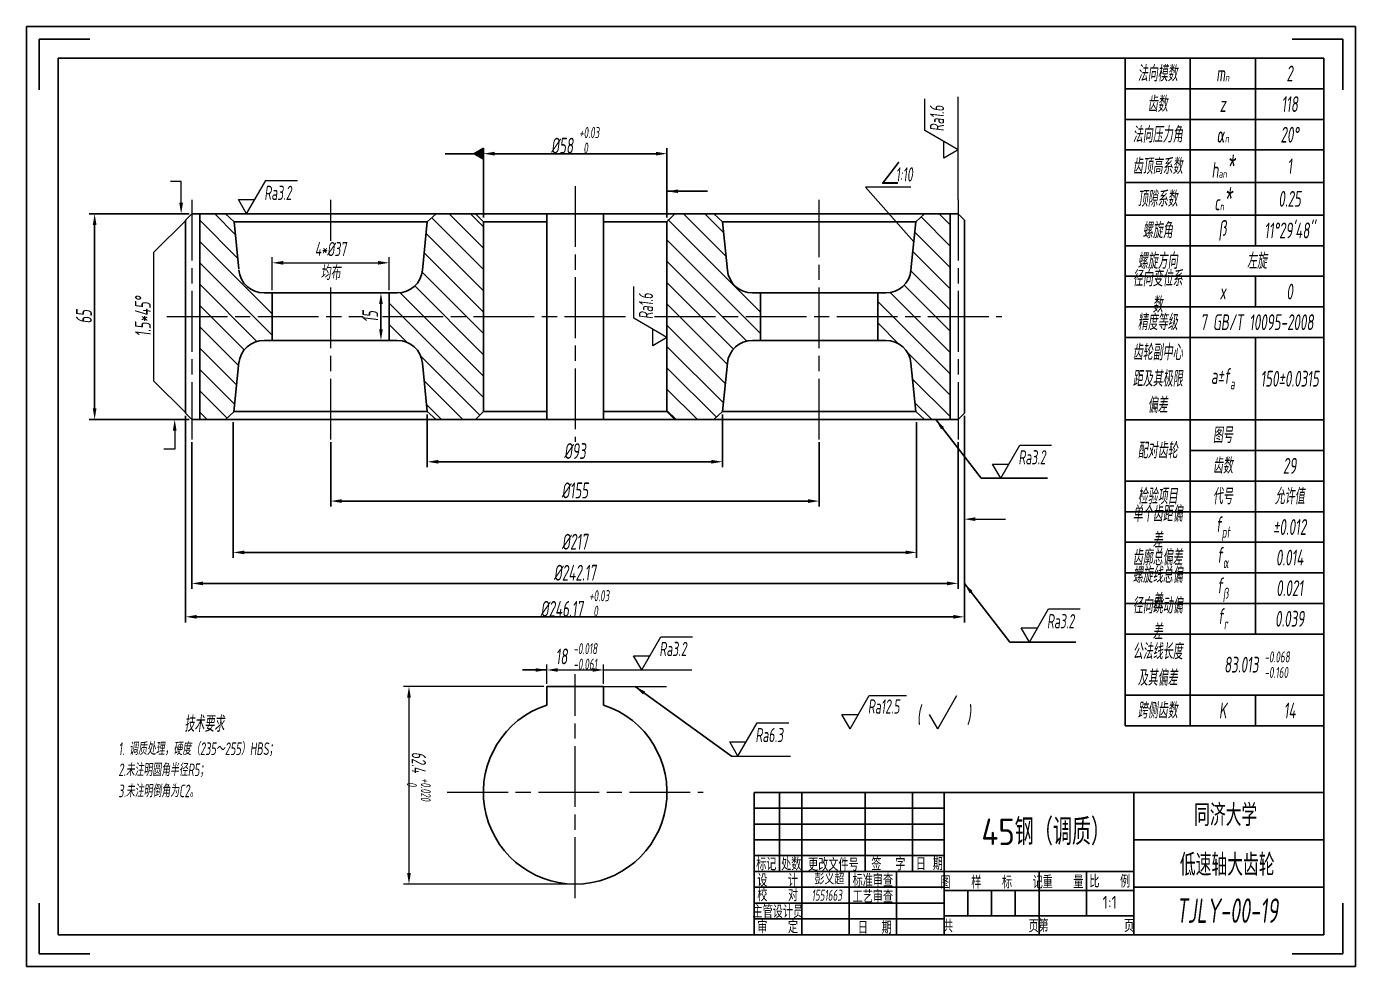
# Model space of a CAD drawing. Extents: x 6161 to 8470, y 661 to 1010.
# Drawn here: x 6161.2 to 6581.2, y 660.9 to 957.9 of the extents above; entities that cross this region are included whole.
import ezdxf
from ezdxf.enums import TextEntityAlignment as Align

# ---------------------------------------------------------------- set-up
doc = ezdxf.new("R2010")
doc.units = 0
doc.header["$LTSCALE"] = 0.8
doc.linetypes.add('ACAD_ISO08W100', pattern=[36, 24, -3, 6, -3])
doc.layers.get('0').update_dxf_attribs({"linetype": 'CONTINUOUS'})
doc.layers.get('Defpoints').update_dxf_attribs({"linetype": 'CONTINUOUS'})
doc.layers.add('OBJ', color=7, linetype='CONTINUOUS')
doc.layers.add('OTH', color=3, linetype='CONTINUOUS')
for name, color, linetype, lineweight in [('zhongxin', 1, 'ACAD_ISO08W100', 9), ('标注', 5, 'CONTINUOUS', 9), ('粗实线', 7, 'CONTINUOUS', 25), ('细实线 波浪线', 3, 'CONTINUOUS', 9)]:
    doc.layers.add(name, color=color, linetype=linetype, lineweight=lineweight)
doc.styles.get("Standard").update_dxf_attribs({"font": 'gbenor.shx', "width": 0.7, "oblique": 7, "height": 5, "bigfont": 'gbcbig.shx'})
doc.styles.add('工程字', font='gbenor.shx', dxfattribs={"bigfont": 'gbcbig.shx'})
doc.dimstyles.new('GB-35', dxfattribs={"dimtxt": 4.5, "dimasz": 3.5, "dimexe": 1.75, "dimexo": 0.875, "dimgap": 0.875, "dimtad": 1, "dimdsep": 46, "dimtxsty": 'Standard', "dimcen": 3.5, "dimadec": 0, "dimazin": 0, "dimtfac": 0.7, "dimtmove": 0, "dimatfit": 3, "dimfxl": 1, "dimtzin": 0, "dimarcsym": 0})

# ---------------------------------------------------------------- blocks, each defined once
blk = doc.blocks.new('*T39')
at = {"layer": '标注', "color": 0, "linetype": 'ByBlock', "lineweight": -2, "transparency": 16777216}
for p, q in [((0, 0), (62.74, 0)), ((0, 0), (0, -210.97)), ((20.5, 0), (20.5, -210.97)), ((41.18, 0), (41.18, -59.25)), ((62.74, 0), (62.74, -210.97)), ((0, -9.67), (62.74, -9.67)), ((0, -19.33), (62.74, -19.33)), ((0, -29), (62.74, -29)), ((0, -39.29), (62.74, -39.29)), ((0, -49.58), (62.74, -49.58)), ((0, -59.25), (62.74, -59.25)), ((0, -68.92), (62.74, -68.92)), ((41.18, -68.92), (41.18, -78.58)), ((0, -78.58), (62.74, -78.58)), ((0, -88.25), (62.74, -88.25)), ((41.18, -88.25), (41.18, -181.97)), ((0, -114.3), (62.74, -114.3)), ((20.5, -123.97), (62.74, -123.97)), ((0, -133.64), (62.74, -133.64)), ((0, -143.3), (62.74, -143.3)), ((0, -152.97), (62.74, -152.97)), ((0, -162.64), (62.74, -162.64)), ((0, -172.3), (62.74, -172.3)), ((0, -181.97), (62.74, -181.97)), ((0, -201.3), (62.74, -201.3)), ((41.18, -201.3), (41.18, -210.97)), ((0, -210.97), (62.74, -210.97))]:
    blk.add_line(p, q, dxfattribs=at)
at = {"layer": '标注', "color": 0, "transparency": 16777216, "char_height": 5, "attachment_point": 5}
for s, insert, width in [('法向模数', (10.25, -4.83), 17.5046), ('m{\\H0.5x;n}', (30.84, -4.83), 17.6741), ('2', (51.96, -4.83), 18.5597), ('齿数', (10.25, -14.5), 17.5046), ('118', (51.96, -14.5), 18.5597), ('z', (30.84, -14.5), 17.6741), ('法向压力角', (10.25, -24.17), 17.5046), ('α{\\H0.5x;n}', (30.84, -24.17), 17.6741), ('20%%D', (51.96, -24.17), 18.5597), ('齿顶高系数', (10.25, -34.15), 17.5046), ('h{\\H0.5x;an\\fArial Narrow|b0|i0|c0|p34;\\H2.9166x;\\C256;*}', (30.84, -34.15), 17.6741), ('1', (51.96, -34.15), 18.5597), ('顶隙系数', (10.25, -44.44), 17.5046), ('c{\\H0.5x;n\\fArial Narrow|b0|i0|c0|p34;\\H2.9166x;\\C256;*}', (30.84, -44.44), 17.6741), ('0.25', (51.96, -44.44), 18.5597), ('螺旋角', (10.25, -54.42), 17.5046), ('β', (30.84, -54.42), 17.6741), ("11%%D29'48''", (51.96, -54.42), 18.5597), ('螺旋方向', (10.25, -64.08), 17.5046), ('左旋', (41.62, -64.08), 39.2337), ('径向变位系数', (10.25, -73.75), 17.5046), ('0', (51.96, -73.75), 18.5597), ('x', (30.84, -73.75), 17.6741), ('精度等级', (10.25, -83.42), 17.5046), ('7 GB/T 10095-2008', (41.62, -83.42), 39.2337), ('齿轮副中心距及其极限偏差', (10.25, -101.28), 17.5046), ('\\A1;a%%Pf{\\H0.7x;\\S^ a;}', (30.84, -101.28), 17.6741), ('150%%P0.0315', (51.96, -101.28), 18.5597), ('图号', (30.84, -119.14), 17.6741), ('配对齿轮', (10.25, -123.97), 17.5046), ('齿数', (30.84, -128.8), 17.6741), ('29', (51.96, -128.8), 18.5597), ('检验项目', (10.25, -138.47), 17.5046), ('代号', (30.84, -138.47), 17.6741), ('允许值', (51.96, -138.47), 18.5597), ('单个齿距偏差', (10.25, -148.14), 17.5046), ('\\A1;f{\\H0.7x;\\S^ pt;}', (30.84, -148.14), 17.6741), ('%%P0.012', (51.96, -148.14), 18.5597), ('齿廓总偏差', (10.25, -157.8), 17.5046), ('\\A1;f{\\H0.7x;\\S^ α;}', (30.84, -157.8), 17.6741), ('0.014', (51.96, -157.8), 18.5597), ('螺旋线总偏差', (10.25, -167.47), 17.5046), ('\\A1;f{\\H0.7x;\\S^ β;}', (30.84, -167.47), 17.6741), ('0.021', (51.96, -167.47), 18.5597), ('径向跳动偏差', (10.25, -177.14), 17.5046), ('\\A1;f{\\H0.7x;\\S^ r;}', (30.84, -177.14), 17.6741), ('0.039', (51.96, -177.14), 18.5597), ('公法线长度及其偏差', (10.25, -191.64), 17.5046), ('\\A1;83.013 {\\H0.7x;\\S-0.068^ -0.160;}', (41.62, -191.64), 39.2337), ('跨侧齿数', (10.25, -206.14), 17.5046), ('K', (30.84, -206.14), 17.6741), ('14', (51.96, -206.14), 18.5597)]:
    blk.add_mtext(s, dxfattribs=dict(at, insert=insert, width=width))
blk = doc.blocks.new('*D40')
at = {"layer": 'Defpoints', "color": 0, "transparency": 16777216}
for p in [(6363.62, 917.77), (6305.62, 896.76), (6363.62, 896.76)]:
    blk.add_point(p, dxfattribs=at)
at = {"layer": '标注', "color": 0, "lineweight": -2, "transparency": 16777216}
for p, q in [((6305.62, 897.64), (6305.62, 919.52)), ((6309.12, 917.77), (6360.12, 917.77)), ((6363.62, 897.64), (6363.62, 919.52))]:
    blk.add_line(p, q, dxfattribs=at)
at = {"layer": '标注', "color": 0, "transparency": 16777216}
for points in [[(6309.12, 918.36), (6309.12, 917.19), (6305.62, 917.77)], [(6360.12, 918.36), (6360.12, 917.19), (6363.62, 917.77)]]:
    blk.add_solid(points, dxfattribs=at)
at = {"layer": '标注', "color": 0, "transparency": 16777216, "insert": (6334.62, 921.99), "char_height": 5, "attachment_point": 5}
blk.add_mtext('%%C58 {\\H0.7x;\\S+0.03^  0;}', dxfattribs=at)
blk = doc.blocks.new('*D42')
at = {"layer": 'Defpoints', "color": 0, "transparency": 16777216}
for p in [(6287.89, 836.25), (6381.19, 836.25), (6381.19, 820.41)]:
    blk.add_point(p, dxfattribs=at)
at = {"layer": '标注', "color": 0, "lineweight": -2, "transparency": 16777216}
for p, q in [((6287.89, 835.38), (6287.89, 818.66)), ((6381.19, 835.38), (6381.19, 818.66)), ((6291.39, 820.41), (6377.69, 820.41))]:
    blk.add_line(p, q, dxfattribs=at)
at = {"layer": '标注', "color": 0, "transparency": 16777216}
for points in [[(6291.39, 821), (6291.39, 819.83), (6287.89, 820.41)], [(6377.69, 821), (6377.69, 819.83), (6381.19, 820.41)]]:
    blk.add_solid(points, dxfattribs=at)
at = {"layer": '标注', "color": 0, "transparency": 16777216, "insert": (6334.54, 823.79), "char_height": 5, "attachment_point": 5}
blk.add_mtext('%%C93', dxfattribs=at)
blk = doc.blocks.new('*D43')
at = {"layer": 'Defpoints', "color": 0, "transparency": 16777216}
for p in [(6257.34, 827.46), (6411.74, 827.46), (6411.74, 807.99)]:
    blk.add_point(p, dxfattribs=at)
at = {"layer": '标注', "color": 0, "lineweight": -2, "transparency": 16777216}
for p, q in [((6257.34, 826.58), (6257.34, 806.24)), ((6411.74, 826.58), (6411.74, 806.24)), ((6260.84, 807.99), (6408.24, 807.99))]:
    blk.add_line(p, q, dxfattribs=at)
at = {"layer": '标注', "color": 0, "transparency": 16777216}
for points in [[(6260.84, 808.57), (6260.84, 807.41), (6257.34, 807.99)], [(6408.24, 808.57), (6408.24, 807.41), (6411.74, 807.99)]]:
    blk.add_solid(points, dxfattribs=at)
at = {"layer": '标注', "color": 0, "transparency": 16777216, "insert": (6334.54, 811.36), "char_height": 5, "attachment_point": 5}
blk.add_mtext('%%C155', dxfattribs=at)
blk = doc.blocks.new('*D41')
at = {"layer": 'Defpoints', "color": 0, "transparency": 16777216}
for p in [(6226.51, 833.76), (6442.54, 833.76), (6442.54, 791.77)]:
    blk.add_point(p, dxfattribs=at)
at = {"layer": '标注', "color": 0, "lineweight": -2, "transparency": 16777216}
for p, q in [((6226.51, 832.89), (6226.51, 790.02)), ((6442.54, 832.89), (6442.54, 790.02)), ((6230.01, 791.77), (6439.04, 791.77))]:
    blk.add_line(p, q, dxfattribs=at)
at = {"layer": '标注', "color": 0, "transparency": 16777216}
for points in [[(6230.01, 792.35), (6230.01, 791.18), (6226.51, 791.77)], [(6439.04, 792.35), (6439.04, 791.18), (6442.54, 791.77)]]:
    blk.add_solid(points, dxfattribs=at)
at = {"layer": '标注', "color": 0, "transparency": 16777216, "insert": (6334.52, 795.14), "char_height": 5, "attachment_point": 5}
blk.add_mtext('%%C217', dxfattribs=at)
blk = doc.blocks.new('*D44')
at = {"layer": 'Defpoints', "color": 0, "transparency": 16777216}
for p in [(6213.45, 827.46), (6455.62, 827.46), (6455.62, 781.97)]:
    blk.add_point(p, dxfattribs=at)
at = {"layer": '标注', "color": 0, "lineweight": -2, "transparency": 16777216}
for p, q in [((6213.45, 826.58), (6213.45, 780.22)), ((6455.62, 826.58), (6455.62, 780.22)), ((6216.95, 781.97), (6452.12, 781.97))]:
    blk.add_line(p, q, dxfattribs=at)
at = {"layer": '标注', "color": 0, "transparency": 16777216}
for points in [[(6216.95, 782.55), (6216.95, 781.38), (6213.45, 781.97)], [(6452.12, 782.55), (6452.12, 781.38), (6455.62, 781.97)]]:
    blk.add_solid(points, dxfattribs=at)
at = {"layer": '标注', "color": 0, "transparency": 16777216, "insert": (6334.54, 785.34), "char_height": 5, "attachment_point": 5}
blk.add_mtext('%%C242.17', dxfattribs=at)
blk = doc.blocks.new('*D45')
at = {"layer": 'Defpoints', "color": 0, "transparency": 16777216}
for p in [(6211.45, 835.76), (6457.62, 835.76), (6457.62, 771.41)]:
    blk.add_point(p, dxfattribs=at)
at = {"layer": '标注', "color": 0, "lineweight": -2, "transparency": 16777216}
for p, q in [((6211.45, 834.89), (6211.45, 769.66)), ((6457.62, 834.89), (6457.62, 769.66)), ((6214.95, 771.41), (6454.12, 771.41))]:
    blk.add_line(p, q, dxfattribs=at)
at = {"layer": '标注', "color": 0, "transparency": 16777216}
for points in [[(6214.95, 772), (6214.95, 770.83), (6211.45, 771.41)], [(6454.12, 772), (6454.12, 770.83), (6457.62, 771.41)]]:
    blk.add_solid(points, dxfattribs=at)
at = {"layer": '标注', "color": 0, "transparency": 16777216, "insert": (6334.54, 775.63), "char_height": 5, "attachment_point": 5}
blk.add_mtext('%%C246.17 {\\H0.7x;\\S+0.03^  0;}', dxfattribs=at)
blk = doc.blocks.new('*D46')
at = {"layer": 'Defpoints', "color": 0, "transparency": 16777216}
for p in [(6182.74, 898.76), (6213.45, 898.76), (6213.45, 833.76)]:
    blk.add_point(p, dxfattribs=at)
at = {"layer": '标注', "color": 0, "lineweight": -2, "transparency": 16777216}
for p, q in [((6212.58, 898.76), (6180.99, 898.76)), ((6182.74, 837.26), (6182.74, 895.26)), ((6212.58, 833.76), (6180.99, 833.76))]:
    blk.add_line(p, q, dxfattribs=at)
at = {"layer": '标注', "color": 0, "transparency": 16777216}
for points in [[(6182.15, 895.26), (6183.32, 895.26), (6182.74, 898.76)], [(6182.15, 837.26), (6183.32, 837.26), (6182.74, 833.76)]]:
    blk.add_solid(points, dxfattribs=at)
at = {"layer": '标注', "color": 0, "transparency": 16777216, "insert": (6179.36, 866.26), "char_height": 5, "attachment_point": 5, "rotation": 90}
blk.add_mtext('65', dxfattribs=at)
blk = doc.blocks.new('*D47')
at = {"layer": 'Defpoints', "color": 0, "transparency": 16777216}
for p in [(6267.27, 873.76), (6267.27, 858.76), (6273.23, 858.76)]:
    blk.add_point(p, dxfattribs=at)
at = {"layer": '标注', "color": 0, "lineweight": -2, "transparency": 16777216}
for p, q in [((6268.14, 873.76), (6274.98, 873.76)), ((6273.23, 870.26), (6273.23, 862.26)), ((6268.14, 858.76), (6274.98, 858.76))]:
    blk.add_line(p, q, dxfattribs=at)
at = {"layer": '标注', "color": 0, "transparency": 16777216}
for points in [[(6272.64, 870.26), (6273.81, 870.26), (6273.23, 873.76)], [(6272.64, 862.26), (6273.81, 862.26), (6273.23, 858.76)]]:
    blk.add_solid(points, dxfattribs=at)
at = {"layer": '标注', "color": 0, "transparency": 16777216, "insert": (6269.85, 866.26), "char_height": 5, "attachment_point": 5, "rotation": 90}
blk.add_mtext('15', dxfattribs=at)

msp = doc.modelspace()

# ---------------------------------------------------------------- hatches: boundary and pattern name
at = {"layer": '细实线 波浪线'}
h = msp.add_hatch(dxfattribs=at)
h.set_pattern_fill('ANSI31', color=256, scale=1.5, angle=-90)
h.set_pattern_definition([(315, (4253.3395, 717.568), (3.367596, 3.367596), [])])
edge = h.paths.add_edge_path()
edge.add_line((6445.038, 898.763), (6442.289, 896.275))
edge.add_line((6442.289, 896.275), (6440.758, 880.967))
edge.add_arc((6432.798, 881.763), 8, 270, 354.28941, ccw=False)
edge.add_line((6432.798, 873.763), (6430.238, 873.763))
edge.add_line((6430.238, 873.763), (6430.238, 858.763))
edge.add_line((6430.238, 858.763), (6432.798, 858.763))
edge.add_arc((6432.798, 850.763), 8, 5.71059, 90, ccw=False)
edge.add_line((6440.758, 851.559), (6442.538, 833.763))
edge.add_line((6442.538, 833.763), (6453.121, 833.763))
edge.add_line((6453.121, 833.763), (6453.121, 898.763))
edge.add_line((6453.121, 898.763), (6445.038, 898.763))
edge = h.paths.add_edge_path()
edge.add_line((6378.438, 833.763), (6381.186, 836.251))
edge.add_line((6381.186, 836.251), (6382.717, 851.559))
edge.add_arc((6390.677, 850.763), 8, 90, 174.28941, ccw=False)
edge.add_line((6390.677, 858.763), (6393.238, 858.763))
edge.add_line((6393.238, 858.763), (6393.238, 873.763))
edge.add_line((6393.238, 873.763), (6390.677, 873.763))
edge.add_arc((6390.677, 881.763), 8, 185.71059, 270, ccw=False)
edge.add_line((6382.717, 880.967), (6380.938, 898.763))
edge.add_line((6380.938, 898.763), (6365.621, 898.763))
edge.add_line((6365.621, 898.763), (6363.621, 896.763))
edge.add_line((6363.621, 896.763), (6363.621, 835.763))
edge.add_line((6363.621, 835.763), (6365.621, 833.763))
edge.add_line((6365.621, 833.763), (6378.438, 833.763))
edge = h.paths.add_edge_path()
edge.add_line((6224.067, 833.763), (6226.783, 836.221))
edge.add_line((6226.783, 836.221), (6228.317, 851.559))
edge.add_arc((6236.277, 850.763), 8, 90, 174.28941, ccw=False)
edge.add_line((6236.277, 858.763), (6238.838, 858.763))
edge.add_line((6238.838, 858.763), (6238.838, 873.763))
edge.add_line((6238.838, 873.763), (6236.277, 873.763))
edge.add_arc((6236.277, 881.763), 8, 185.71059, 270, ccw=False)
edge.add_line((6228.317, 880.967), (6226.538, 898.763))
edge.add_line((6226.538, 898.763), (6215.954, 898.763))
edge.add_line((6215.954, 898.763), (6215.954, 833.763))
edge.add_line((6215.954, 833.763), (6224.067, 833.763))
edge = h.paths.add_edge_path()
edge.add_line((6303.121, 833.763), (6305.621, 836.263))
edge.add_line((6305.621, 836.263), (6305.621, 896.763))
edge.add_line((6305.621, 896.763), (6303.621, 898.763))
edge.add_line((6303.621, 898.763), (6290.638, 898.763))
edge.add_line((6290.638, 898.763), (6287.889, 896.275))
edge.add_line((6287.889, 896.275), (6286.358, 880.967))
edge.add_arc((6278.398, 881.763), 8, 270, 354.28941, ccw=False)
edge.add_line((6278.398, 873.763), (6275.838, 873.763))
edge.add_line((6275.838, 873.763), (6275.838, 858.763))
edge.add_line((6275.838, 858.763), (6278.398, 858.763))
edge.add_arc((6278.398, 850.763), 8, 5.71059, 90, ccw=False)
edge.add_line((6286.358, 851.559), (6288.138, 833.763))
edge.add_line((6288.138, 833.763), (6303.121, 833.763))

# ---------------------------------------------------------------- linework, layer by layer
at = {"layer": 'OBJ', "color": 18, "true_color": 0x000000}
for p, q in [((6571.226, 715.933), (6391.226, 715.933)), ((6391.226, 670.933), (6391.226, 715.933)), ((6391.226, 670.933), (6391.226, 715.933)), ((6391.226, 715.933), (6391.226, 670.933)), ((6451.226, 715.933), (6451.226, 670.933)), ((6511.226, 715.933), (6511.226, 670.933)), ((6511.226, 700.933), (6571.226, 700.933)), ((6511.226, 690.933), (6391.226, 690.933)), ((6511.226, 685.933), (6571.226, 685.933))]:
    msp.add_line(p, q, dxfattribs=at)
at = {"layer": 'OTH', "color": 18, "true_color": 0x000000}
for p, q in [((6399.226, 715.933), (6399.226, 690.933)), ((6406.226, 690.933), (6406.226, 715.933)), ((6426.226, 715.933), (6426.226, 690.933)), ((6441.226, 715.933), (6441.226, 690.933)), ((6451.226, 710.933), (6391.226, 710.933)), ((6451.226, 705.933), (6391.226, 705.933)), ((6451.226, 700.933), (6391.226, 700.933)), ((6451.226, 695.933), (6391.226, 695.933)), ((6406.226, 690.933), (6406.226, 670.933)), ((6421.226, 670.933), (6421.226, 690.933)), ((6436.226, 690.933), (6436.226, 670.933)), ((6481.226, 690.933), (6481.226, 670.933)), ((6496.226, 690.933), (6496.226, 676.933)), ((6451.226, 685.933), (6391.226, 685.933)), ((6451.226, 684.933), (6511.226, 684.933)), ((6458.726, 684.933), (6458.726, 676.933)), ((6466.226, 684.933), (6466.226, 676.933)), ((6473.726, 684.933), (6473.726, 676.933)), ((6451.226, 680.933), (6391.226, 680.933)), ((6451.226, 676.933), (6511.226, 676.933)), ((6451.226, 675.933), (6391.226, 675.933))]:
    msp.add_line(p, q, dxfattribs=at)
at = {"layer": 'zhongxin'}
for p, q in [((6334.621, 907.506), (6334.621, 826.739)), ((6213.454, 903.19), (6213.454, 827.458)), ((6257.338, 890.188), (6257.338, 903.19)), ((6411.738, 827.458), (6411.738, 903.19)), ((6455.621, 903.19), (6455.621, 827.458)), ((6257.338, 827.458), (6257.338, 876.219)), ((6205.521, 866.263), (6267.647, 866.263)), ((6273.689, 866.263), (6350.675, 866.263)), ((6359.727, 866.263), (6469.513, 866.263)), ((6334.621, 682.535), (6334.621, 753.305)), ((6294.198, 715.961), (6375.044, 715.961))]:
    msp.add_line(p, q, dxfattribs=at)
at = {"layer": '标注'}
for p, q in [((6445.121, 925.063), (6445.121, 935.084)), ((6455.621, 903.19), (6455.621, 935.759)), ((6455.621, 919), (6445.121, 925.063)), ((6451.121, 916.402), (6451.121, 921.598)), ((6455.621, 919), (6451.121, 916.402)), ((6230.779, 898.763), (6236.842, 909.263)), ((6236.842, 909.263), (6246.863, 909.263)), ((6440.753, 907.213), (6426.332, 907.213)), ((6441.648, 889.865), (6426.332, 907.213)), ((6230.779, 898.763), (6228.181, 903.263)), ((6228.181, 903.263), (6233.378, 903.263)), ((6211.621, 896.763), (6201.363, 886.505)), ((6201.363, 886.505), (6201.363, 846.021)), ((6238.838, 874.638), (6238.838, 885.032)), ((6242.338, 883.282), (6272.338, 883.282)), ((6275.838, 874.638), (6275.838, 885.032)), ((6258.213, 873.763), (6269.482, 873.763)), ((6353.121, 865.743), (6353.121, 875.764)), ((6363.621, 859.681), (6353.121, 865.743)), ((6359.121, 857.082), (6359.121, 862.279)), ((6258.213, 858.763), (6269.482, 858.763)), ((6363.621, 859.681), (6359.121, 857.082)), ((6211.621, 835.763), (6201.363, 846.021)), ((6469.124, 815.19), (6475.186, 825.69)), ((6475.186, 825.69), (6485.208, 825.69)), ((6469.124, 815.19), (6466.526, 819.69)), ((6466.526, 819.69), (6471.722, 819.69)), ((6461.121, 802.276), (6470.601, 802.276)), ((6478.174, 763.394), (6484.236, 773.894)), ((6484.236, 773.894), (6494.258, 773.894)), ((6355.646, 754.615), (6361.708, 765.115)), ((6361.708, 765.115), (6371.73, 765.115)), ((6478.174, 763.394), (6475.576, 767.894)), ((6475.576, 767.894), (6480.772, 767.894)), ((6325.621, 750.236), (6325.621, 756.365)), ((6343.621, 750.236), (6343.621, 756.365)), ((6355.646, 754.615), (6353.048, 759.115)), ((6353.048, 759.115), (6358.244, 759.115)), ((6329.121, 754.615), (6340.121, 754.615)), ((6343.621, 754.615), (6371.539, 754.615)), ((6324.746, 749.361), (6280.339, 749.361)), ((6343.621, 749.361), (6363.465, 749.361)), ((6282.089, 745.861), (6282.089, 690.461)), ((6421.481, 736.042), (6427.543, 746.542)), ((6427.543, 746.542), (6439.287, 746.542)), ((6449.19, 736.042), (6455.252, 746.542)), ((6449.19, 736.042), (6455.252, 746.542)), ((6421.481, 736.042), (6418.883, 740.542)), ((6418.883, 740.542), (6424.079, 740.542)), ((6449.19, 736.042), (6446.592, 740.542)), ((6449.19, 736.042), (6446.592, 740.542)), ((6386.064, 727.421), (6392.126, 737.921)), ((6392.126, 737.921), (6402.148, 737.921)), ((6386.064, 727.421), (6383.466, 731.921)), ((6383.466, 731.921), (6388.662, 731.921)), ((6383.981, 727.421), (6402.685, 727.421)), ((6333.746, 686.961), (6280.339, 686.961))]:
    msp.add_line(p, q, dxfattribs=at)
for points in [[(6210.082, 902.263), (6210.082, 908.978), (6206.675, 908.978)], [(6208.037, 830.263), (6208.037, 824.383), (6204.63, 824.383)]]:
    msp.add_lwpolyline(points, dxfattribs=at)
for points in [[(6210.666, 902.263), (6210.082, 898.763), (6209.499, 902.263)], [(6242.338, 883.865), (6242.338, 882.699), (6238.838, 883.282)], [(6272.338, 883.865), (6272.338, 882.699), (6275.838, 883.282)], [(6207.454, 830.263), (6208.037, 833.763), (6208.62, 830.263)], [(6461.121, 801.693), (6457.621, 802.276), (6461.121, 802.86)], [(6329.121, 755.199), (6329.121, 754.032), (6325.621, 754.615)], [(6340.121, 755.199), (6340.121, 754.032), (6343.621, 754.615)], [(6281.506, 745.861), (6282.673, 745.861), (6282.089, 749.361)], [(6281.506, 690.461), (6282.673, 690.461), (6282.089, 686.961)]]:
    msp.add_solid(points, dxfattribs=at)
at = {"layer": '粗实线'}
for p, q in [((6161.226, 660.933), (6161.226, 957.933)), ((6161.226, 957.933), (6581.226, 957.933)), ((6581.226, 957.933), (6581.226, 660.933)), ((6165.226, 953.933), (6165.226, 937.933)), ((6165.226, 953.933), (6181.226, 953.933)), ((6577.226, 953.933), (6561.226, 953.933)), ((6577.226, 953.933), (6577.226, 937.933)), ((6171.226, 670.933), (6171.226, 947.933)), ((6171.226, 947.933), (6571.226, 947.933)), ((6515.226, 947.933), (6571.226, 947.933)), ((6571.226, 947.933), (6571.226, 670.933)), ((6571.226, 947.933), (6571.226, 767.933)), ((6213.454, 898.763), (6211.454, 896.763)), ((6211.454, 896.763), (6211.454, 835.763)), ((6213.454, 898.763), (6225.567, 898.763)), ((6215.954, 898.763), (6215.954, 833.763)), ((6224.067, 898.763), (6226.816, 896.275)), ((6225.567, 898.763), (6290.638, 898.763)), ((6226.816, 896.275), (6228.317, 881.264)), ((6226.816, 896.275), (6287.889, 896.275)), ((6287.889, 896.275), (6286.358, 880.967)), ((6287.889, 896.275), (6290.638, 898.763)), ((6455.621, 898.763), (6290.638, 898.763)), ((6303.121, 898.763), (6305.621, 896.263)), ((6305.621, 896.263), (6305.621, 836.263)), ((6305.621, 896.263), (6325.621, 896.263)), ((6325.621, 898.763), (6325.621, 833.763)), ((6343.621, 833.763), (6343.621, 898.763)), ((6343.621, 896.263), (6363.621, 896.263)), ((6366.121, 898.763), (6363.621, 896.263)), ((6363.621, 896.263), (6363.621, 836.263)), ((6378.438, 898.763), (6366.121, 898.763)), ((6378.438, 898.763), (6381.186, 896.275)), ((6381.186, 896.275), (6382.717, 880.967)), ((6381.186, 896.275), (6442.289, 896.275)), ((6442.289, 896.275), (6440.758, 880.967)), ((6442.289, 896.275), (6445.038, 898.763)), ((6445.038, 898.763), (6453.121, 898.763)), ((6453.121, 898.763), (6453.121, 833.763)), ((6455.621, 898.763), (6457.621, 896.763)), ((6457.621, 896.763), (6457.621, 835.763)), ((6236.277, 873.763), (6278.398, 873.763)), ((6238.838, 873.763), (6238.838, 858.763)), ((6275.838, 873.763), (6275.838, 858.763)), ((6432.798, 873.763), (6390.677, 873.763)), ((6393.238, 873.763), (6393.238, 858.763)), ((6430.238, 873.763), (6430.238, 858.763)), ((6236.277, 858.763), (6278.398, 858.763)), ((6432.798, 858.763), (6390.677, 858.763)), ((6226.751, 836.191), (6228.317, 851.856)), ((6287.889, 836.251), (6286.358, 851.559)), ((6381.186, 836.251), (6382.717, 851.559)), ((6442.289, 836.251), (6440.758, 851.559)), ((6224.067, 833.763), (6226.751, 836.191)), ((6287.889, 836.251), (6226.816, 836.251)), ((6287.889, 836.251), (6290.638, 833.763)), ((6303.121, 833.763), (6305.621, 836.263)), ((6325.621, 836.263), (6305.621, 836.263)), ((6363.621, 836.263), (6343.621, 836.263)), ((6366.121, 833.763), (6363.621, 836.263)), ((6378.438, 833.763), (6381.186, 836.251)), ((6442.289, 836.251), (6381.186, 836.251)), ((6442.289, 836.251), (6445.038, 833.763)), ((6211.454, 835.763), (6213.454, 833.763)), ((6213.454, 833.763), (6303.621, 833.763)), ((6365.621, 833.763), (6303.621, 833.763)), ((6334.538, 833.763), (6334.454, 833.763)), ((6455.621, 833.763), (6361.954, 833.763)), ((6457.621, 835.763), (6455.621, 833.763)), ((6325.621, 743.529), (6325.621, 749.361)), ((6325.621, 749.361), (6343.621, 749.361)), ((6343.621, 749.361), (6343.621, 743.529)), ((6571.226, 726.933), (6571.226, 670.933)), ((6165.226, 664.933), (6165.226, 680.933)), ((6577.226, 664.933), (6577.226, 680.933)), ((6571.226, 670.933), (6171.226, 670.933)), ((6571.226, 670.933), (6391.226, 670.933)), ((6165.226, 664.933), (6181.226, 664.933)), ((6577.226, 664.933), (6561.226, 664.933)), ((6581.226, 660.933), (6161.226, 660.933))]:
    msp.add_line(p, q, dxfattribs=at)
for centre, radius, start, end in [((6236.277, 881.763), 8, 185.71059, 270), ((6278.398, 881.763), 8, 270, 354.28941), ((6390.677, 881.763), 8, 185.71059, 270), ((6432.798, 881.763), 8, 270, 354.28941), ((6236.277, 850.763), 8, 90, 174.28941), ((6278.398, 850.763), 8, 5.71059, 90), ((6390.677, 850.763), 8, 90, 174.28941), ((6432.798, 850.763), 8, 5.71059, 90), ((6334.621, 715.961), 29, 108.08001, 71.91999)]:
    msp.add_arc(centre, radius, start, end, dxfattribs=at)

# ---------------------------------------------------------------- block references
msp.add_blockref('*T39', (6508.487, 947.933))

# ---------------------------------------------------------------- texts
at = {"layer": 'OTH', "color": 18, "true_color": 0x000000, "style": '工程字'}
for s, height, p in [('同济大学', 6.9343, (6530.239, 705.288)), ('45钢（调质）', 8.366, (6463.019, 699.292)), ('低速轴大齿轮', 6.9343, (6525.727, 689.565))]:
    msp.add_text(s, height=height, dxfattribs=at).set_placement(p)
for s, p in [('标记', (6395.026, 693.478)), ('处数', (6402.912, 693.478)), ('更改文件号', (6416.221, 693.322)), ('签  字', (6433.595, 693.458)), ('日 期', (6446.554, 693.497)), ('设   计', (6398.625, 688.345)), ('标准审查', (6428.707, 688.327)), ('图   样   标   记', (6466.25, 687.763)), ('重   量', (6488.804, 687.819)), ('比   例', (6503.591, 688.027)), ('校   对', (6398.625, 683.72)), ('工艺审查', (6428.707, 683.247)), ('主管设计员', (6398.673, 678.457)), ('第           页', (6496.164, 673.994)), ('审   定', (6398.625, 673.605)), ('日  期', (6429.302, 673.36)), ('共           页', (6466.008, 673.866))]:
    msp.add_text(s, height=4, dxfattribs=at).set_placement(p, align=Align.MIDDLE)
at = {"layer": 'OTH', "color": 18, "true_color": 0x000000, "oblique": 7, "width": 0.7}
msp.add_text('TJLY-00-19', height=7.7345, dxfattribs=at).set_placement((6524.578, 674.705))
at = {"layer": 'OTH', "color": 18, "true_color": 0x000000, "insert": (6501.317, 683.194), "char_height": 4, "attachment_point": 1, "style": '工程字'}
msp.add_mtext_dynamic_manual_height_columns('1:1', width=7.29992, gutter_width=25, heights=[0], dxfattribs=at)
at = {"layer": '标注', "oblique": 7, "width": 0.7}
msp.add_text('(       )', height=5.5, rotation=360, dxfattribs=at).set_placement((6442.629, 737.778))
at = {"layer": '标注', "char_height": 4.5, "width": 17.89203, "attachment_point": 5, "rotation": 90}
for insert in [(6448.988, 928.892), (6356.988, 869.572)]:
    msp.add_mtext('Ra1.6', dxfattribs=dict(at, insert=insert))
at = {"layer": '标注', "width": 5.59873, "attachment_point": 1}
for s, insert, char_height in [('∠', (6431.278, 915.154), 7), ('1:10', (6435.921, 913.464), 4.5)]:
    msp.add_mtext(s, dxfattribs=dict(at, insert=insert, char_height=char_height))
at = {"layer": '标注', "attachment_point": 5}
for s, insert, char_height in [('Ra3.2', (6240.671, 905.396), 4.5), ('4*%%C37 \\P均布', (6257.338, 883.868), 4.5), ('Ra3.2', (6479.016, 821.823), 4.5), ('Ra3.2', (6488.066, 770.026), 4.5), ('\\A1;18 {\\H0.7x;\\S-0.018^ -0.061;}', (6335.016, 758.896), 5), ('Ra3.2', (6365.538, 761.248), 4.5), ('Ra12.5', (6432.148, 743.063), 4.5), ('Ra6.3', (6395.956, 734.054), 4.5)]:
    msp.add_mtext(s, dxfattribs=dict(at, insert=insert, char_height=char_height))
for s, insert, char_height, rotation in [('1.5*45%%D', (6197.988, 866.263), 5, 90), ('\\A1;62.4 {\\H0.7x;\\S+0.020^  0;}', (6285.214, 720.922), 4.5, 270)]:
    msp.add_mtext(s, dxfattribs=dict(at, insert=insert, char_height=char_height, rotation=rotation))
at = {"layer": '标注', "attachment_point": 1}
for s, width, insert, char_height in [('           技术要求\\P{\\H0.8x;1. 调质处理，硬度（235～255）HBS；\\P2.未注明圆角半径R5；\\P3.未注明倒角为C2。}', 56.29251, (6190.249, 740.061), 5), ('1551663', 9.45107, (6409.348, 685.171), 3.5)]:
    msp.add_mtext_dynamic_manual_height_columns(s, width=width, gutter_width=25, heights=[0], dxfattribs=dict(at, insert=insert, char_height=char_height))
at = {"layer": '标注', "insert": (6410.244, 690.321), "char_height": 3.5, "attachment_point": 1, "style": '工程字'}
msp.add_mtext_dynamic_manual_height_columns('彭义超', width=9.45107, gutter_width=25, heights=[0], dxfattribs=at)

# ---------------------------------------------------------------- dimensions: what is measured, and where the dimension line sits
at = {"layer": '标注'}
for base, p1, p2, text, picture, middle in [((6363.621, 917.772), (6305.621, 896.763), (6363.621, 896.763), '%%C58 {\\H0.7x;\\S+0.03^  0;}', '*D40', (6334.621, 917.772)), ((6457.621, 771.415), (6211.454, 835.763), (6457.621, 835.763), '%%C<> {\\H0.7x;\\S+0.03^  0;}', '*D45', (6334.538, 771.415)), ((6442.538, 791.766), (6226.508, 833.763), (6442.538, 833.763), '%%C217', '*D41', (6334.523, 791.766)), ((6455.621, 781.966), (6213.454, 827.458), (6455.621, 827.458), '%%C242.17', '*D44', (6334.538, 781.966))]:
    dim = msp.add_linear_dim(base=base, p1=p1, p2=p2, text=text, dimstyle='GB-35', dxfattribs=at)
    dim.commit()
    dim.dimension.update_dxf_attribs({"geometry": picture, "text_midpoint": middle, "dimtype": 160})
dim = msp.add_linear_dim(base=(6182.735, 898.763), p1=(6213.454, 833.763), p2=(6213.454, 898.763), angle=90, dimstyle='GB-35', dxfattribs=at)
dim.commit()
dim.dimension.update_dxf_attribs({"geometry": '*D46', "text_midpoint": (6182.735, 866.263), "dimtype": 160})
dim = msp.add_linear_dim(base=(6273.226, 858.763), p1=(6267.268, 873.763), p2=(6267.268, 858.763), angle=90, dimstyle='GB-35', dxfattribs=at)
dim.commit()
dim.dimension.update_dxf_attribs({"geometry": '*D47', "text_midpoint": (6269.851, 866.263)})
for base, p1, p2, text, picture, middle in [((6381.186, 820.414), (6287.889, 836.251), (6381.186, 836.251), '%%C93', '*D42', (6334.538, 823.789)), ((6411.738, 807.99), (6257.338, 827.458), (6411.738, 827.458), '%%C155', '*D43', (6334.538, 811.365))]:
    dim = msp.add_linear_dim(base=base, p1=p1, p2=p2, text=text, dimstyle='GB-35', dxfattribs=at)
    dim.commit()
    dim.dimension.update_dxf_attribs({"geometry": picture, "text_midpoint": middle})

# ---------------------------------------------------------------- leaders
for points, override in [([(6305.621, 917.772), (6295.391, 917.772), (6293.561, 917.772)], {"dimgap": 0.875, "dimtad": 0, "dimldrblk": 'DatumFilled'}), ([(6363.621, 905.892), (6376.393, 905.892), (6372.893, 905.892), (6376.393, 905.892)], {"dimgap": 0.875, "dimtad": 0}), ([(6448.571, 833.763), (6462.914, 815.19), (6483.851, 815.19)], {"dimgap": 0.875, "dimtad": 0}), ([(6457.621, 781.966), (6471.964, 763.394), (6492.901, 763.394)], {"dimgap": 0.875, "dimtad": 0}), ([(6325.621, 754.615), (6317.926, 754.615)], {"dimgap": 0.875, "dimtad": 0}), ([(6353.543, 749.361), (6383.981, 727.421)], {"dimgap": 0.875, "dimtad": 0})]:
    msp.add_leader(points, dimstyle='GB-35', override=override, dxfattribs=at)

doc.saveas('drawing.dxf')
